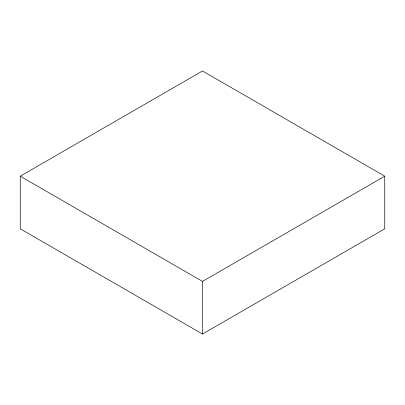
<?xml version="1.0" encoding="UTF-8"?>
<svg xmlns="http://www.w3.org/2000/svg" width="405" height="405" viewBox="0 0 405 405"><rect width="100%" height="100%" fill="white"/><g stroke="black" fill="none" stroke-linecap="round" stroke-linejoin="round"><path stroke-width="0.61" d="M20.25 176.195L20.25 228.805L202.5 334.029L384.75 228.805L384.75 176.195L202.5 70.971L20.25 176.195L202.5 281.414L384.75 176.195M202.5 334.029L202.5 281.414"/></g></svg>
